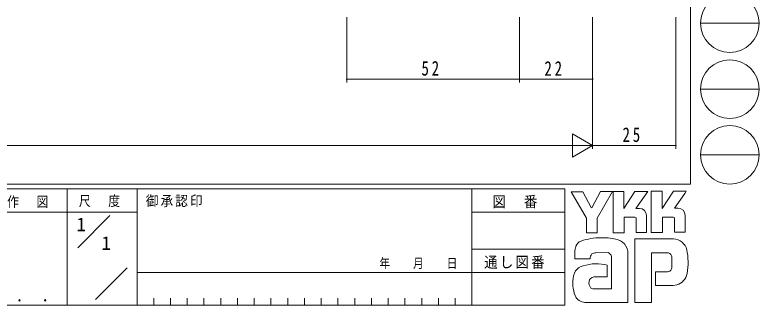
# Model space of a CAD drawing. Units: millimetres on the paper. Extents: x -398 to 398, y -282 to 282.
# Drawn here: x 173.6 to 397.5, y -282.1 to -194.8 of the extents above; entities that cross this region are included whole.
import ezdxf
from ezdxf.enums import TextEntityAlignment as Align

# ---------------------------------------------------------------- set-up
doc = ezdxf.new("R2010")
doc.units = ezdxf.units.MM
doc.layers.add('0-1_YKK_ZWAK', color=7, linetype='Continuous', lineweight=18)
doc.layers.add('0-6_YKK_D', color=6, linetype='Continuous', lineweight=18)
doc.layers.add('0-2_USER1', color=7, linetype='Continuous')
doc.styles.add('ＭＳ ゴシック', font='')
doc.styles.get('ＭＳ ゴシック').set_extended_font_data('MS Gothic')

msp = doc.modelspace()

# ---------------------------------------------------------------- linework, layer by layer
at = {"layer": '0-1_YKK_ZWAK'}
for p, q in [((376.929, 279.3), (376.929, -245.7)), ((379.906, -197.288), (397.546, -197.288)), ((379.906, -217.084), (397.546, -217.084)), ((379.906, -236.88), (397.546, -236.88)), ((376.929, -245.7), (-393.071, -245.7)), ((339.129, -247.1), (-393.071, -247.1)), ((189.329, -247.1), (189.329, -282.1)), ((210.329, -247.1), (210.329, -282.1)), ((311.129, -247.1), (311.129, -282.1)), ((339.129, -247.1), (339.129, -282.1)), ((340.966, -248.006), (344.48, -248.006)), ((345.561, -255.899), (340.966, -248.006)), ((349.765, -247.898), (347.21, -252.871)), ((353.589, -260.331), (353.589, -247.925)), ((365.103, -247.817), (368.374, -247.817)), ((365.103, -260.223), (365.103, -247.817)), ((371.807, -247.817), (375.591, -247.817)), ((375.212, -248.465), (372.091, -252.925)), ((375.591, -247.817), (375.212, -248.465)), ((361.509, -253.006), (360.469, -253.006)), ((373.13, -252.925), (372.091, -252.925)), ((190.313, -254.099), (122.129, -254.099)), ((190.313, -254.099), (210.329, -254.099)), ((192.499, -264.836), (202.193, -255.143)), ((311.129, -254.1), (339.129, -254.1)), ((363.671, -255.169), (363.671, -260.25)), ((375.294, -255.169), (375.294, -260.196)), ((360.103, -255.682), (356.913, -255.682)), ((368.509, -255.655), (368.509, -260.223)), ((371.699, -255.655), (368.509, -255.655)), ((372.131, -255.817), (371.699, -255.655)), ((372.131, -260.196), (372.131, -255.817)), ((368.509, -260.223), (365.103, -260.223)), ((372.131, -260.146), (372.182, -260.196)), ((375.294, -260.196), (372.131, -260.196)), ((371.753, -262.196), (360.157, -262.196)), ((360.157, -262.196), (360.157, -281.306)), ((311.129, -265.299), (339.129, -265.299)), ((342.047, -268.17), (342.047, -266.241)), ((352.075, -266.305), (348.377, -266.375)), ((365.185, -266.359), (369.834, -266.359)), ((365.185, -281.306), (365.185, -266.359)), ((346.696, -268.17), (342.047, -268.17)), ((353.156, -277.171), (353.156, -267.44)), ((358.049, -266.683), (358.049, -281.279)), ((371.302, -267.856), (371.32, -270.491)), ((197.801, -280.445), (207.325, -270.921)), ((210.329, -272.3), (311.129, -272.3)), ((339.129, -272.299), (311.129, -272.299)), ((366.401, -272.089), (366.401, -276.225)), ((369.942, -272.089), (366.401, -272.089)), ((351.805, -273.63), (347.81, -273.635)), ((347.534, -277.171), (353.156, -277.171)), ((352.724, -277.171), (353.075, -277.171)), ((353.156, -277.17), (353.157, -277.171)), ((366.401, -276.225), (371.726, -276.225)), ((371.726, -276.225), (372.807, -275.982)), ((-393.071, -282.1), (339.129, -282.1)), ((215.369, -280), (215.369, -282.1)), ((220.409, -280), (220.409, -282.1)), ((225.449, -280), (225.449, -282.1)), ((230.489, -280), (230.489, -282.1)), ((235.529, -280), (235.529, -282.1)), ((240.569, -280), (240.569, -282.1)), ((245.609, -280), (245.609, -282.1)), ((250.649, -280), (250.649, -282.1)), ((255.689, -280), (255.689, -282.1)), ((260.729, -280), (260.729, -282.1)), ((265.769, -280), (265.769, -282.1)), ((270.809, -280), (270.809, -282.1)), ((275.849, -280), (275.849, -282.1)), ((280.889, -280), (280.889, -282.1)), ((285.929, -280), (285.929, -282.1)), ((290.969, -280), (290.969, -282.1)), ((296.009, -280), (296.009, -282.1)), ((301.049, -280), (301.049, -282.1)), ((306.089, -280), (306.089, -282.1)), ((346.696, -281.36), (345.21, -281.36)), ((357.724, -281.333), (346.696, -281.36)), ((358.049, -281.279), (357.724, -281.333))]:
    msp.add_line(p, q, dxfattribs=at)
for points in [[(344.48, -248.006), (346.994, -252.709), (347.21, -252.871)], [(349.765, -247.898), (353.391, -247.898), (348.859, -255.926)], [(353.589, -247.925), (356.805, -247.925), (356.805, -253.023), (360.184, -247.871)], [(360.184, -247.871), (364.009, -247.871), (360.469, -253.006)], [(368.374, -247.817), (368.374, -253.008), (371.807, -247.817)], [(348.859, -255.926), (348.859, -260.358), (345.561, -260.358), (345.561, -255.899)], [(356.913, -255.682), (356.913, -260.331), (353.589, -260.331)], [(363.671, -260.25), (360.535, -260.25), (360.535, -255.845), (360.103, -255.682)], [(351.102, -269.873), (351.805, -270.035), (351.805, -273.63)], [(360.157, -281.306), (364.401, -281.306), (365.185, -281.306)]]:
    msp.add_lwpolyline(points, dxfattribs=at)
for centre in [(388.726, -197.288), (388.726, -217.084), (388.726, -236.88)]:
    msp.add_circle(centre, 8.82, dxfattribs=at)
for centre, radius, start, end in [((361.508, -255.169), 2.163, 0.00166, 89.99604), ((373.13, -255.088), 2.163, 0.00166, 89.99604), ((349.851, -279.501), 17.68, 89.89165, 109.30848), ((350.371, -282.563), 20.748, 78.7801, 91.46938), ((344.736, -265.155), 2.444, 109.02127, 161.51264), ((353.66, -266.596), 4.449, 40.66422, 80.31694), ((353.438, -266.585), 4.612, 358.78059, 38.76563), ((371.601, -266.54), 4.341, 14.44572, 87.08746), ((347.088, -266.266), 5.037, 158.41083, 179.71775), ((348.244, -268.071), 1.701, 85.50551, 126.78038), ((351.585, -267.854), 1.625, 14.7552, 72.44995), ((369.994, -267.579), 1.229, 16.43123, 96.91661), ((355.295, -269.287), 20.86, 350.99027, 10.67625), ((348.805, -268.107), 2.109, 138.46382, 181.71359), ((367.66, -268.308), 3.673, 4.93423, 17.03552), ((345.556, -274.027), 3.908, 121.82711, 169.08475), ((348.65, -282.954), 13.309, 79.38098, 112.05825), ((367.639, -270.141), 3.697, 343.6902, 354.75362), ((369.943, -270.784), 1.306, 269.95468, 342.90145), ((371.664, -271.845), 4.291, 285.44291, 349.90448), ((352.578, -275.495), 11.082, 168.76372, 199.80079), ((348.711, -275.428), 2.369, 171.08203, 216.71923), ((347.819, -275.079), 1.445, 90.33953, 178.03639), ((347.779, -275.665), 1.526, 230.9728, 260.75491), ((345.569, -277.543), 3.823, 207.31435, 263.59464)]:
    msp.add_arc(centre, radius, start, end, dxfattribs=at)
at = {"layer": '0-6_YKK_D'}
for p, q in [((273.454, -195.45), (273.454, -215.08)), ((325.454, -195.45), (325.454, -215.08)), ((325.454, -195.45), (325.454, -215.08)), ((347.454, -195.45), (347.454, -215.08)), ((347.454, -195.45), (347.454, -235.08)), ((347.454, -195.45), (347.454, -235.08)), ((372.454, -195.45), (372.454, -235.08)), ((273.454, -214.08), (325.454, -214.08)), ((347.454, -214.08), (325.454, -214.08)), ((341.392, -230.58), (341.392, -237.58)), ((347.454, -234.08), (341.392, -230.58)), ((4.454, -234.08), (340.454, -234.08)), ((347.454, -234.08), (335.33, -234.08)), ((347.454, -234.08), (341.392, -237.58)), ((347.454, -234.08), (372.454, -234.08))]:
    msp.add_line(p, q, dxfattribs=at)
for centre, start, end in [((273.454, -214.08), 0, 180), ((273.454, -214.08), 180, 0), ((325.454, -214.08), 0, 180), ((325.454, -214.08), 0, 180), ((325.454, -214.08), 180, 0), ((325.454, -214.08), 180, 0), ((347.454, -214.08), 0, 180), ((347.454, -214.08), 180, 0), ((372.454, -234.08), 0, 180), ((372.454, -234.08), 180, 0)]:
    msp.add_arc(centre, 0.106, start, end, dxfattribs=at)

# ---------------------------------------------------------------- texts
at = {"layer": '0-1_YKK_ZWAK', "attachment_point": 7, "style": 'ＭＳ ゴシック'}
for s, insert, char_height in [('\\T1.24;\\W0.85;作\\~\\~図', (171.249, -252.862), 3.079), ('\\T1.24;\\W0.85;尺\\~\\~度', (192.841, -252.637), 3.079), ('\\T1.17;\\W0.9;御承認印', (212.996, -252.633), 3.079), ('\\T1.17;\\W0.9;図\u3000番', (317.327, -252.962), 3.284), ('\\T1.28;\\W0.8;年\\~\\~\\~月\\~\\~\\~日', (283.306, -271.269), 2.903), ('\\T1.17;\\W0.9;通し図番', (314.808, -271.185), 3.284), ('\\T1.24;\\W0.85;\\~．\\~．', (171.384, -281.046), 3.592)]:
    msp.add_mtext(s, dxfattribs=dict(at, insert=insert, char_height=char_height))
at = {"layer": '0-2_USER1', "style": 'ＭＳ ゴシック'}
for p in [(192.129, -261.099), (199.663, -266.699)]:
    msp.add_text('1', height=4.106, dxfattribs=at).set_placement(p, align=Align.BOTTOM_LEFT)
at = {"layer": '0-6_YKK_D', "color": 7, "char_height": 4.399, "attachment_point": 7, "style": 'ＭＳ ゴシック'}
for s, insert in [('\\T1.37;\\W0.75;52', (295.934, -213.08)), ('\\T1.37;\\W0.75;22', (332.934, -213.08)), ('\\T1.37;\\W0.75;25', (356.434, -233.08))]:
    msp.add_mtext(s, dxfattribs=dict(at, insert=insert))

doc.saveas('drawing.dxf')
